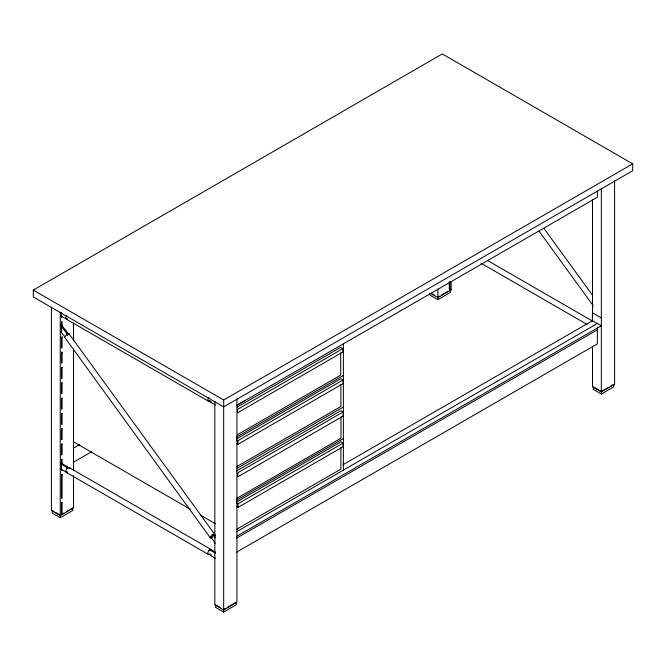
<?xml version="1.0" encoding="UTF-8"?>
<svg xmlns="http://www.w3.org/2000/svg" width="666" height="666" viewBox="0 0 666 666"><rect width="100%" height="100%" fill="white"/><g stroke="black" fill="none" stroke-linecap="round" stroke-linejoin="round"><path stroke-width="1" d="M245.454 400.233L236.53 405.527L597.352 197.261L597.352 191.142M33.3 290.085L442.324 53.938L632.7 163.853L632.7 170.737L223.676 406.884L33.3 296.969L33.3 290.085L223.676 400L632.7 163.853M62.096 316.949L61.438 317.332L61.438 312.462M67.183 318.431L66.3 318.947L60.573 315.642M60.814 325.732L66.542 333.017L67.424 332.509L68.182 334.215M73.501 448.193L79.803 444.555M73.501 462.221L91.5 451.831M60.573 463.802L66.3 467.107L67.183 466.6L68.565 468.131M62.096 469.963L61.438 470.346L61.438 459.632L62.096 459.249L62.096 464.119M67.183 471.695L66.3 472.211L60.573 468.906M209.124 400.674L210.514 402.206L211.397 401.698M237.154 407.117L340.701 347.336L342.907 348.609L342.907 351.981L237.562 412.803L237.562 409.432L342.907 348.609M62.03 514.127L63.811 513.103M66.475 511.563L68.257 510.539M70.038 509.507L71.811 508.483M437.903 297.119L439.685 296.095M441.458 295.071L447.685 291.475M451.157 281.626L451.157 289.935L437.903 297.585L430.835 293.506M54.004 511.546L52.214 510.514L52.214 513.07L60.248 517.707L72.702 510.522L72.702 507.967M429.87 293.331L429.87 295.03L437.903 299.675L450.358 292.482L450.358 289.935M237.154 434.915L340.701 375.133L340.701 352.739M236.547 437.129L343.381 375.449M236.663 438.852L340.892 378.679L343.098 379.953L343.098 383.591L237.978 444.28L236.505 443.431M236.505 439.793L237.978 440.651L343.098 379.953M236.663 466.65L340.892 406.476L340.892 384.324M236.547 468.689L343.381 407.009M236.53 470.979L340.975 410.672L343.181 411.946L343.181 416.017L237.837 476.839L237.837 472.768L343.181 411.946M236.53 498.518L340.975 438.22L340.975 416.783M236.547 500.249L343.381 438.569M236.663 501.998L340.892 441.824L343.098 443.098L343.098 446.72L237.978 507.417L236.505 506.568M236.505 502.947L237.978 503.796L343.098 443.098M212.054 534.582L214.327 536.197L215.21 535.68L213.694 534.607M343.023 464.718L592.499 320.687L601.331 325.791L236.93 536.172M236.663 529.287L340.892 469.114L340.892 447.502M236.547 531.801L597.352 323.493M208.566 550.266L211.397 549.858L215.476 552.222M236.555 538.178L597.352 329.87M209.124 553.937L210.514 555.469L211.397 554.961M236.555 552.197L597.352 343.897L597.352 327.139M223.676 609.515L225.458 608.483M227.239 607.459L236.13 602.322L236.13 604.87L223.676 612.062L215.642 607.425L215.642 604.87L220.113 607.45M602.222 390.967L608.449 387.371M610.222 386.338L612.895 384.798M593.298 386.838L593.298 389.385L601.331 394.031L613.786 386.838L613.786 384.29M601.331 317.882L592.499 312.779L592.274 320.812M487.437 260.414L592.59 321.129M481.035 263.203L587.087 324.434M449.383 288.911L451.157 289.935M432.55 294.031L434.332 295.063M594.189 387.354L600.441 390.959M210.514 402.206L215.409 405.036M66.433 319.214L208.441 401.198M73.501 441.816L190.351 509.274M200.233 514.985L215.518 523.809M69.247 467.607L211.255 549.592M60.639 462.82L67.183 466.6M210.514 550.366L215.409 553.196M210.514 555.469L215.409 558.299M66.433 472.477L208.441 554.462M55.786 512.579L59.357 514.643M66.3 467.107L67.682 468.639M61.056 324.409L67.424 332.509M61.081 332.026L64.269 336.072M214.327 536.197L215.601 537.812M215.235 543.298L211.297 537.545M544.089 228.596L592.84 295.687M539.01 231.119L593.248 305.761M69.023 333.808L214.668 534.265M64.56 337.179L210.198 537.628M66.542 333.017L67.674 335.572M614.585 180.844L614.585 384.29L601.331 391.941L592.499 386.838L592.499 346.287M601.331 188.47L601.331 394.031M592.499 199.642L592.499 320.687M449.966 281.585L449.966 289.377L449.309 289.76L449.309 281.968M437.903 289.136L437.903 299.675M343.381 343.889L343.381 470.121M237.978 440.651L237.978 444.28M237.978 503.796L237.978 507.417M236.93 398.859L236.93 602.322L223.676 609.973L214.843 604.87L214.843 401.431M223.676 400L223.676 612.062M73.501 323.11L73.501 340.801M73.501 349.126L73.501 470.512M73.501 475.69L73.501 507.967L60.248 515.617L51.415 510.514L51.415 307.076M62.096 326.407L62.096 321.545L61.438 321.919L61.438 332.634M60.248 312.179L60.248 517.707M210.364 400.682A2.814 1.623 -60 0 1 208.008 400.699A2.814 1.623 -60 0 1 208.858 397.352M66.85 319.339A2.814 1.623 -60 0 1 66.85 315.359M67.324 472.552A2.814 1.623 -60 0 1 66.433 469.23A2.814 1.623 -60 0 1 69.763 468.34M212.787 536.879A2.814 0.558 -38.2 0 1 210.548 537.637A2.814 0.558 -38.2 0 1 214.036 534.715A2.814 0.558 -38.2 0 1 213.894 535.963M64.91 337.262A2.814 0.558 -38.2 0 1 66.392 335.098A2.814 0.558 -38.2 0 1 68.981 334.032M211.405 537.32A2.814 0.558 -38.2 0 1 210.539 536.971A2.814 0.558 -38.2 0 1 213.786 534.39A2.814 0.558 -38.2 0 1 214.086 535.198M210.364 553.946A2.814 1.623 -60 0 1 207.925 553.729A2.814 1.623 -60 0 1 209.332 550.108A2.814 1.623 -60 0 1 211.771 550.324M62.096 336.838L61.438 337.221L61.438 347.935L62.096 347.552L62.096 336.838M62.096 352.139L61.438 352.522L61.438 363.236L62.096 362.853L62.096 352.139M62.096 367.441L61.438 367.823L61.438 378.538L62.096 378.155L62.096 367.441M62.096 382.742L61.438 383.125L61.438 393.839L62.096 393.456L62.096 382.742M62.096 398.043L61.438 398.426L61.438 409.14L62.096 408.757L62.096 398.043M62.096 413.345L61.438 413.728L61.438 424.442L62.096 424.059L62.096 413.345M62.096 428.646L61.438 429.029L61.438 439.743L62.096 439.36L62.096 428.646M62.096 443.947L61.438 444.33L61.438 455.045L62.096 454.662L62.096 443.947M62.096 474.55L61.438 474.933L61.438 498.393L62.096 498.01L62.096 474.55M62.096 502.605L61.438 502.988L61.438 513.694L62.096 513.311L62.096 502.605"/></g></svg>
